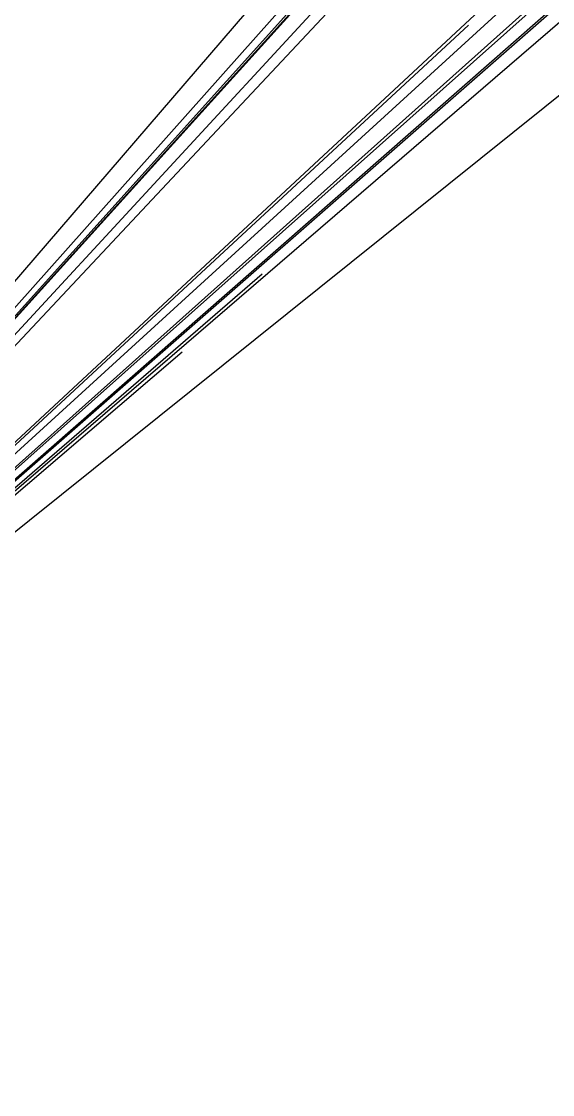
# Model space of a CAD drawing. Header units: metres. Extents: x -2106 to 74659, y -2082 to 64514.
# Drawn here: x 17007 to 29763, y 0 to 25783 of the extents above; entities that cross this region are included whole.
import ezdxf

# ---------------------------------------------------------------- set-up
doc = ezdxf.new("R2010")
doc.units = ezdxf.units.M

msp = doc.modelspace()

# ---------------------------------------------------------------- linework, layer by layer
at = {"layer": 'MCD_Layer_0'}
for p in [(58300.757767, 64513.757721), (74658.515506, 64245.007752), (64513.757721, 58943.132719), (52704.007766, 58300.757767), (58943.132719, 52704.007766), (45488.507714, 51059.132716), (39184.007764, 45488.507714), (51059.132716, 44787.257765), (44787.257765, 39184.007764), (31234.449174, 34590.02334), (28976.753881, 32171.628854), (32171.628854, 29389.628853), (26175.06638, 28976.753881), (27076.261664, 28907.949168), (34590.02334, 27744.636651), (24985.636666, 27076.261664), (28907.949168, 26889.386671), (29389.628853, 26175.06638), (27744.636651, 25693.386657), (22786.878858, 19713.253858), (20866.628875, 17838.878873)]:
    msp.add_line(p, (0, 0), dxfattribs=at)

doc.saveas('drawing.dxf')
